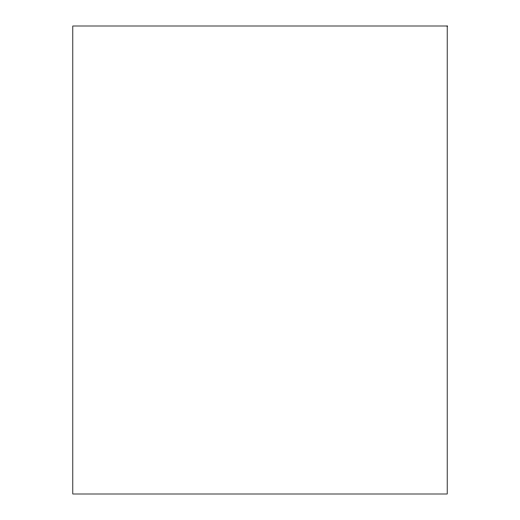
<?xml version="1.0" encoding="UTF-8"?>
<svg xmlns="http://www.w3.org/2000/svg" width="520" height="520" viewBox="0 0 520 520"><rect width="100%" height="100%" fill="white"/><g stroke="black" fill="none" stroke-linecap="round" stroke-linejoin="round"><path stroke-width="0.78" d="M447.2 26L72.8 26L72.8 494L447.2 494L447.2 26"/></g></svg>
